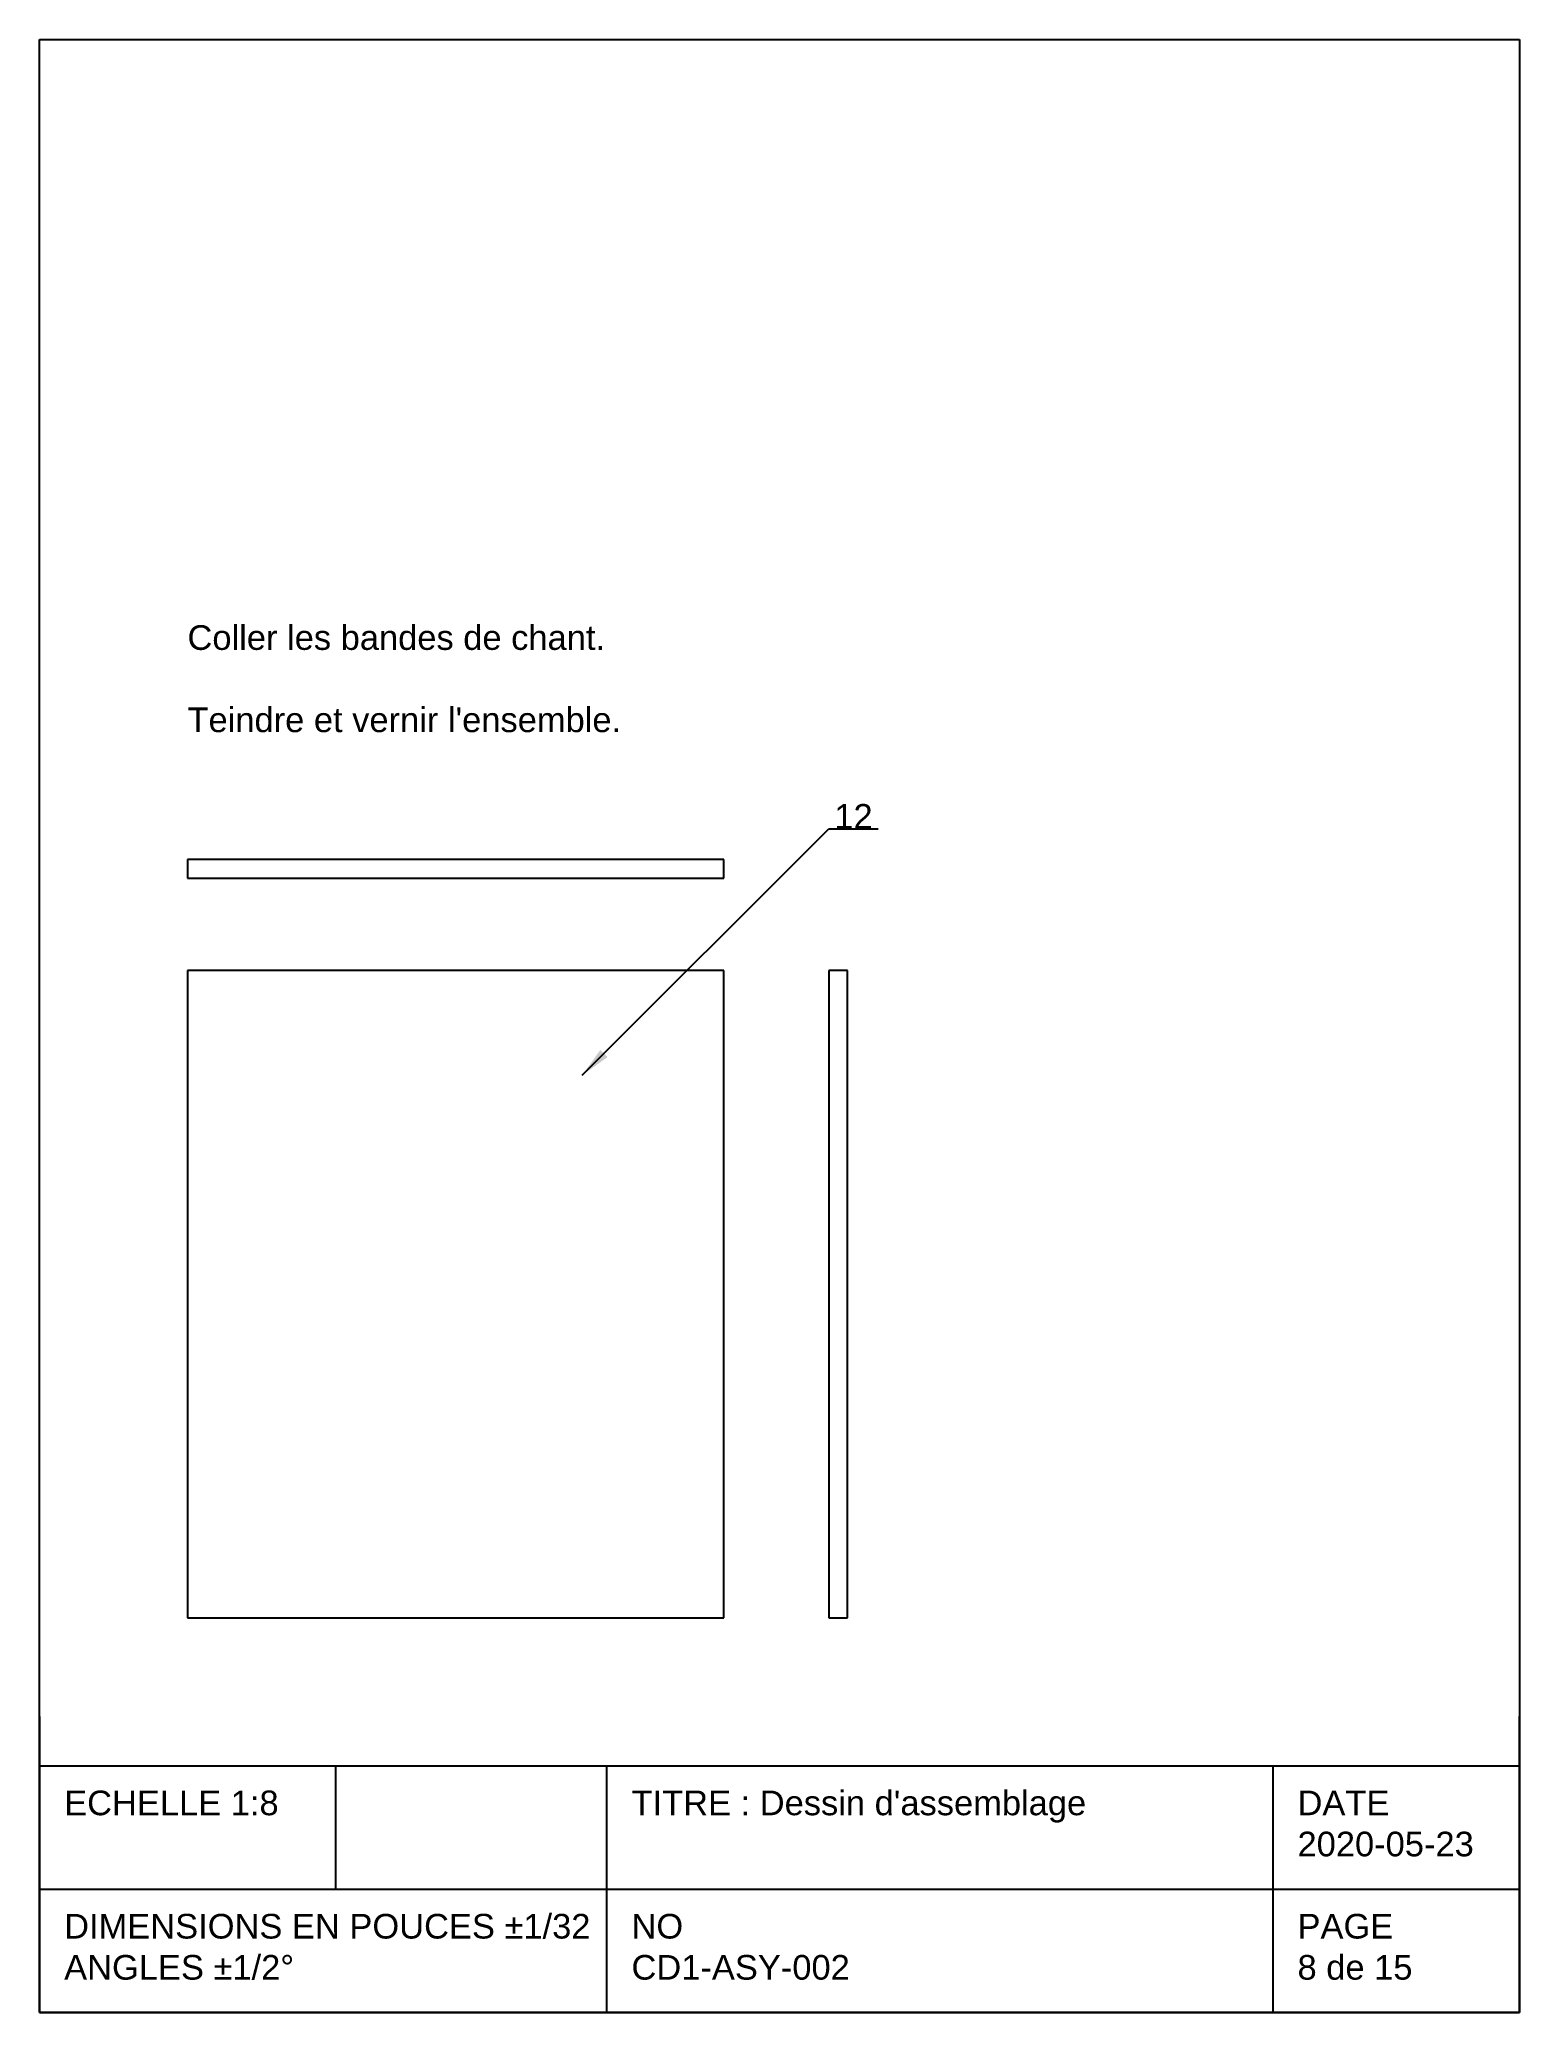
# Model space of a CAD drawing. Header units: inches. Extents: x -6 to 54, y -16 to 64.
import ezdxf

# ---------------------------------------------------------------- set-up
doc = ezdxf.new("R2010")
doc.units = ezdxf.units.IN
doc.header["$MEASUREMENT"] = 0
doc.layers.get('0').update_dxf_attribs({"lineweight": 25})
doc.styles.add('QCADDimTextStyle', font='txt')
doc.styles.add('textstyle11', font='')
doc.styles.add('textstyle12', font='')
doc.styles.add('textstyle13', font='')
doc.styles.add('textstyle14', font='')
doc.styles.add('textstyle15', font='')
doc.styles.add('textstyle16', font='')
doc.styles.add('textstyle17', font='')
doc.styles.add('textstyle18', font='')
doc.styles.get('textstyle11').set_extended_font_data('Arial')
doc.styles.get('textstyle12').set_extended_font_data('Arial')
doc.styles.get('textstyle13').set_extended_font_data('Arial')
doc.styles.get('textstyle14').set_extended_font_data('Arial')
doc.styles.get('textstyle15').set_extended_font_data('Arial')
doc.styles.get('textstyle16').set_extended_font_data('Arial')
doc.styles.get('textstyle17').set_extended_font_data('Arial')
doc.styles.get('textstyle18').set_extended_font_data('Arial')
doc.dimstyles.new('QCADDimStyle', dxfattribs={"dimscale": 10, "dimtxt": 0.125, "dimasz": 0.125, "dimexe": 0.0625, "dimexo": 0.03125, "dimgap": 0.03125, "dimtad": 1, "dimtoh": 1, "dimdec": 4, "dimzin": 0, "dimdsep": 46, "dimtxsty": 'QCADDimTextStyle', "dimcen": 0.09, "dimadec": 0, "dimazin": 0, "dimtfac": 1, "dimtdec": 4, "dimtofl": 0, "dimtmove": 0, "dimatfit": 3, "dimfxl": 1, "dimtolj": 1, "dimtzin": 0, "dimarcsym": 0})

# ---------------------------------------------------------------- blocks, each defined once
blk = doc.blocks.new('cartouche_ANSI_A')
for p, q in [((0, 10), (7.5, 10)), ((0, 0), (0, 10)), ((7.5, 10), (7.5, 0)), ((0, 1.5), (0, 0)), ((7.5, 0), (7.5, 1.5)), ((0, 1.25), (7.5, 1.25)), ((1.5, 1.25), (1.5, 0.625)), ((2.875, 0), (2.875, 1.25)), ((6.25, 1.25), (6.25, 0)), ((0, 0), (0, 0.75)), ((7.5, 0.75), (7.5, 0)), ((0, 0.625), (2.875, 0.625)), ((2.875, 0.625), (5.625, 0.625)), ((5.625, 0.625), (7.5, 0.625)), ((7.5, 0), (0, 0)), ((0, 0), (7.5, 0)), ((7.5, 0), (0, 0))]:
    blk.add_line(p, q)
at = {"char_height": 0.125, "attachment_point": 1}
for s, insert, style in [('ECHELLE 1:8', (0.125, 1.125), 'textstyle12'), ("TITRE : Dessin d'assemblage", (3, 1.125), 'textstyle14'), ('DATE\\P2020-05-23', (6.375, 1.125), 'textstyle16'), ('DIMENSIONS EN POUCES %%p1/32\\PANGLES %%p1/2%%d', (0.125, 0.5), 'textstyle11'), ('NO\\PCD1-ASY-002', (3, 0.5), 'textstyle13'), ('PAGE\\P8 de 15', (6.375, 0.5), 'textstyle15')]:
    blk.add_mtext(s, dxfattribs=dict(at, insert=insert, style=style))

msp = doc.modelspace()

# ---------------------------------------------------------------- linework, layer by layer
for p, q in [((21.75, 30.75), (0, 30.75)), ((0, 30.75), (0, 30)), ((21.75, 30), (21.75, 30.75)), ((0, 30), (21.75, 30)), ((21.75, 26.25), (0, 26.25)), ((0, 26.25), (0, 0)), ((21.75, 0), (21.75, 26.25)), ((26.75, 26.25), (26, 26.25)), ((26, 26.25), (26, 0)), ((26.75, 0), (26.75, 26.25)), ((0, 0), (21.75, 0)), ((26, 0), (26.75, 0))]:
    msp.add_line(p, q)

# ---------------------------------------------------------------- block references
at = {"xscale": 8, "yscale": 8}
msp.add_blockref('cartouche_ANSI_A', (-6, -16), dxfattribs=at)

# ---------------------------------------------------------------- texts
at = {"char_height": 1}
for s, insert, attachment_point, style in [("Coller les bandes de chant.\\P\\PTeindre et vernir l'ensemble.", (0, 40.25), 1, 'textstyle17'), ('12', (27, 32), 8, 'textstyle18')]:
    msp.add_mtext(s, dxfattribs=dict(at, insert=insert, attachment_point=attachment_point, style=style))

# ---------------------------------------------------------------- leaders
msp.add_leader([(16, 22), (26, 32), (28, 32)], dimstyle='QCADDimStyle')

doc.saveas('drawing.dxf')
